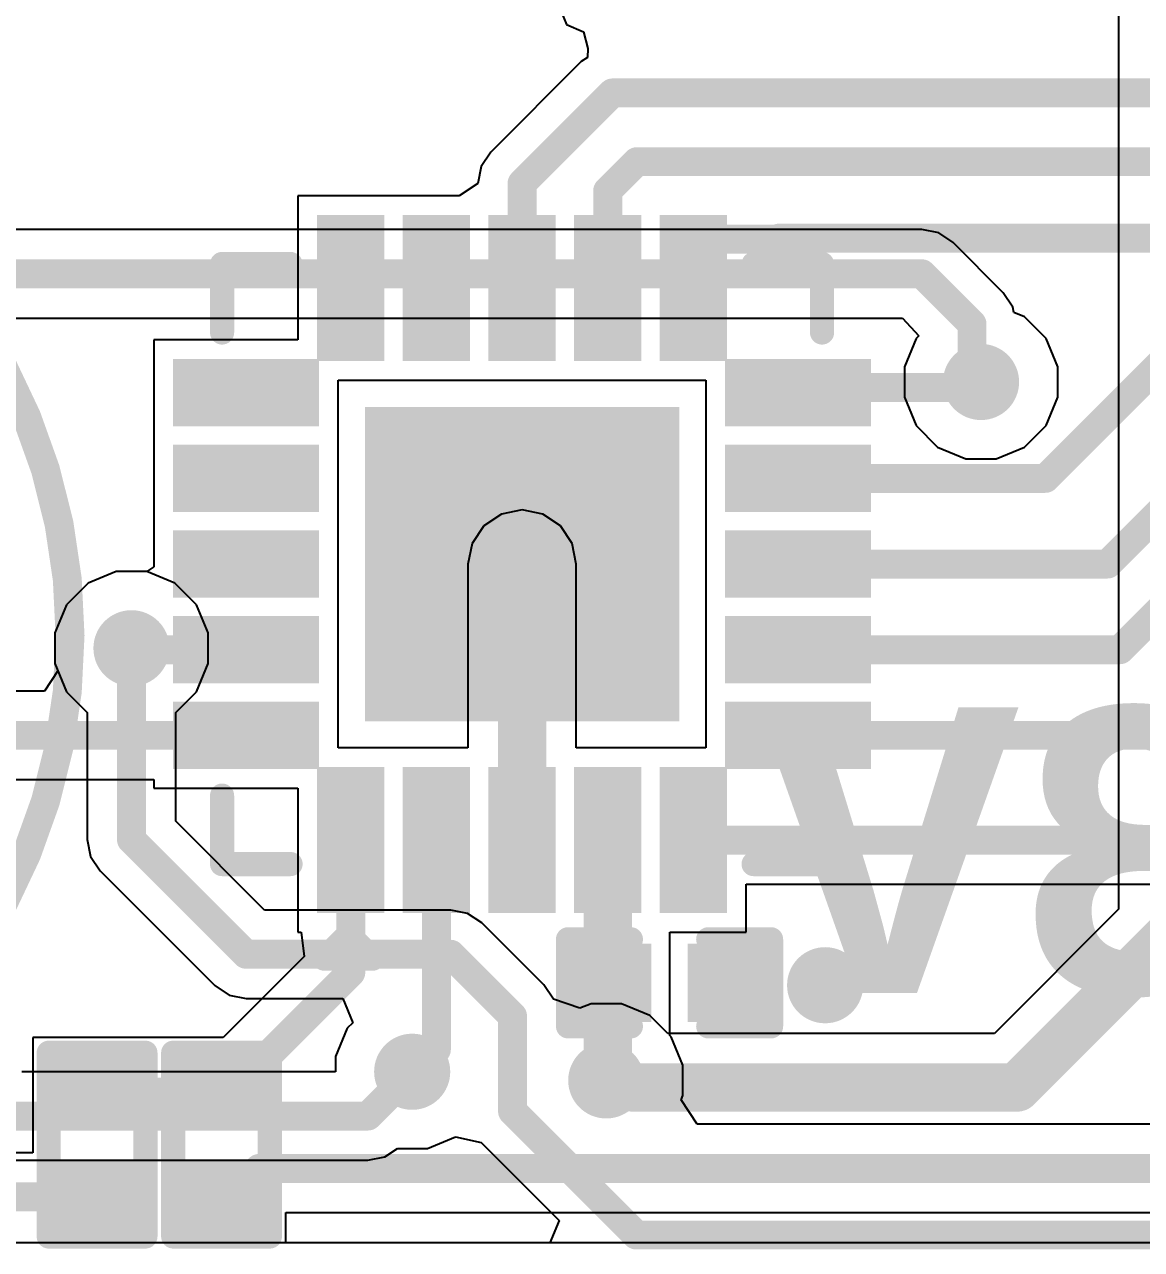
# Model space of a CAD drawing. Header units: inches. Extents: x -0.01 to 1.52, y -0.01 to 0.64.
# Drawn here: x 0.3941 to 0.6252, y 0.0088 to 0.2622 of the extents above; entities that cross this region are included whole.
import ezdxf

# ---------------------------------------------------------------- set-up
doc = ezdxf.new("R2010")
doc.units = ezdxf.units.IN
doc.header["$MEASUREMENT"] = 0
for name, color, linetype in [('Bottom Layer', 5, 'Continuous'), ('Bottom Overlay', 54, 'Continuous'), ('Top Layer', 1, 'Continuous'), ('Top Overlay', 2, 'Continuous'), ('Top Paste', 8, 'Continuous'), ('Top Solder', 216, 'Continuous'), ('Via Holes', 16, 'Continuous')]:
    doc.layers.add(name, color=color, linetype=linetype)
doc.styles.add('Arial_Bold', font='', dxfattribs={"height": 0.2})
doc.styles.get('Arial_Bold').set_extended_font_data('Arial', bold=True)

# ---------------------------------------------------------------- blocks, each defined once
blk = doc.blocks.new('C___0201_10')
at = {"layer": 'Top Layer'}
for points in [[(-0.0177165, 0.0059055), (-0.0059055, 0.0059055), (-0.0059055, -0.0059055), (-0.0177165, -0.0059055)], [(0.0059055, 0.0059055), (0.0177165, 0.0059055), (0.0177165, -0.0059055), (0.0059055, -0.0059055)]]:
    blk.add_hatch(color=1, dxfattribs=at).paths.add_polyline_path(points)
at = {"layer": 'Top Paste'}
for points in [[(-0.0177165, 0.0059055), (-0.0059055, 0.0059055), (-0.0059055, -0.0059055), (-0.0177165, -0.0059055)], [(0.0059055, 0.0059055), (0.0177165, 0.0059055), (0.0177165, -0.0059055), (0.0059055, -0.0059055)]]:
    blk.add_hatch(color=8, dxfattribs=at).paths.add_polyline_path(points)
at = {"layer": 'Top Solder'}
for points in [[(-0.0198819, 0.0080709), (-0.0037401, 0.0080709), (-0.0037401, -0.0080709), (-0.0198819, -0.0080709)], [(0.0037401, 0.0080709), (0.0198819, 0.0080709), (0.0198819, -0.0080709), (0.0037401, -0.0080709)]]:
    blk.add_hatch(color=216, dxfattribs=at).paths.add_polyline_path(points)
at = {"layer": 'Top Overlay'}
for points in [[(-0.021, -0.009, 0.005, 0.005, 0), (-0.021, 0.009, 0.005, 0.005, 0)], [(-0.021, 0.009, 0.005, 0.005, 0), (-0.008, 0.009, 0.005, 0.005, 0)], [(0.008, 0.009, 0.005, 0.005, 0), (0.021, 0.009, 0.005, 0.005, 0)], [(0.021, -0.009, 0.005, 0.005, 0), (0.021, 0.009, 0.005, 0.005, 0)], [(-0.021, -0.009, 0.005, 0.005, 0), (-0.008, -0.009, 0.005, 0.005, 0)], [(0.008, -0.009, 0.005, 0.005, 0), (0.021, -0.009, 0.005, 0.005, 0)]]:
    blk.add_lwpolyline(points, format="xyseb", dxfattribs=at)
for points in [[(-0.02225, 0.009, 0.0025, 0.0025, 1), (-0.01975, 0.009, 0.0025, 0.0025, 1)], [(-0.02225, 0.009, 0.0025, 0.0025, 1), (-0.01975, 0.009, 0.0025, 0.0025, 1)], [(-0.00925, 0.009, 0.0025, 0.0025, 1), (-0.00675, 0.009, 0.0025, 0.0025, 1)], [(0.00675, 0.009, 0.0025, 0.0025, 1), (0.00925, 0.009, 0.0025, 0.0025, 1)], [(0.01975, 0.009, 0.0025, 0.0025, 1), (0.02225, 0.009, 0.0025, 0.0025, 1)], [(0.01975, 0.009, 0.0025, 0.0025, 1), (0.02225, 0.009, 0.0025, 0.0025, 1)], [(-0.02225, -0.009, 0.0025, 0.0025, 1), (-0.01975, -0.009, 0.0025, 0.0025, 1)], [(-0.02225, -0.009, 0.0025, 0.0025, 1), (-0.01975, -0.009, 0.0025, 0.0025, 1)], [(-0.00925, -0.009, 0.0025, 0.0025, 1), (-0.00675, -0.009, 0.0025, 0.0025, 1)], [(0.00675, -0.009, 0.0025, 0.0025, 1), (0.00925, -0.009, 0.0025, 0.0025, 1)], [(0.01975, -0.009, 0.0025, 0.0025, 1), (0.02225, -0.009, 0.0025, 0.0025, 1)], [(0.01975, -0.009, 0.0025, 0.0025, 1), (0.02225, -0.009, 0.0025, 0.0025, 1)]]:
    blk.add_lwpolyline(points, format="xyseb", close=True, dxfattribs=at)
blk = doc.blocks.new('VQFN_20_EP_3_3__20')
at = {"layer": 'Top Layer'}
for points in [[(-0.040387, 0.070177), (-0.030466, 0.070177), (-0.030466, 0.043996), (-0.040387, 0.043996)], [(-0.022677, 0.070177), (-0.012756, 0.070177), (-0.012756, 0.043996), (-0.022677, 0.043996)], [(-0.004957, 0.070177), (0.004964, 0.070177), (0.004964, 0.043996), (-0.004957, 0.043996)], [(0.012763, 0.070177), (0.022684, 0.070177), (0.022684, 0.043996), (0.012763, 0.043996)], [(0.030473, 0.070177), (0.040394, 0.070177), (0.040394, 0.043996), (0.030473, 0.043996)], [(-0.070177, 0.040394), (-0.043996, 0.040394), (-0.043996, 0.030473), (-0.070177, 0.030473)], [(0.043996, 0.040394), (0.070177, 0.040394), (0.070177, 0.030473), (0.043996, 0.030473)], [(-0.0305115, 0.0305125), (0.0305125, 0.0305125), (0.0305125, -0.0305115), (-0.0305115, -0.0305115)], [(-0.070177, 0.022684), (-0.043996, 0.022684), (-0.043996, 0.012763), (-0.070177, 0.012763)], [(0.043996, 0.022684), (0.070177, 0.022684), (0.070177, 0.012763), (0.043996, 0.012763)], [(-0.070177, 0.004964), (-0.043996, 0.004964), (-0.043996, -0.004957), (-0.070177, -0.004957)], [(0.043996, 0.004964), (0.070177, 0.004964), (0.070177, -0.004957), (0.043996, -0.004957)], [(-0.070177, -0.012756), (-0.043996, -0.012756), (-0.043996, -0.022677), (-0.070177, -0.022677)], [(0.043996, -0.012756), (0.070177, -0.012756), (0.070177, -0.022677), (0.043996, -0.022677)], [(-0.070177, -0.030466), (-0.043996, -0.030466), (-0.043996, -0.040387), (-0.070177, -0.040387)], [(0.043996, -0.030466), (0.070177, -0.030466), (0.070177, -0.040387), (0.043996, -0.040387)], [(-0.040387, -0.043996), (-0.030466, -0.043996), (-0.030466, -0.070177), (-0.040387, -0.070177)], [(-0.022677, -0.043996), (-0.012756, -0.043996), (-0.012756, -0.070177), (-0.022677, -0.070177)], [(-0.004957, -0.043996), (0.004964, -0.043996), (0.004964, -0.070177), (-0.004957, -0.070177)], [(0.012763, -0.043996), (0.022684, -0.043996), (0.022684, -0.070177), (0.012763, -0.070177)], [(0.030473, -0.043996), (0.040394, -0.043996), (0.040394, -0.070177), (0.030473, -0.070177)]]:
    blk.add_hatch(color=1, dxfattribs=at).paths.add_polyline_path(points)
at = {"layer": 'Top Paste'}
for points in [[(-0.040387, 0.070177), (-0.030466, 0.070177), (-0.030466, 0.043996), (-0.040387, 0.043996)], [(-0.022677, 0.070177), (-0.012756, 0.070177), (-0.012756, 0.043996), (-0.022677, 0.043996)], [(-0.004957, 0.070177), (0.004964, 0.070177), (0.004964, 0.043996), (-0.004957, 0.043996)], [(0.012763, 0.070177), (0.022684, 0.070177), (0.022684, 0.043996), (0.012763, 0.043996)], [(0.030473, 0.070177), (0.040394, 0.070177), (0.040394, 0.043996), (0.030473, 0.043996)], [(-0.070177, 0.040394), (-0.043996, 0.040394), (-0.043996, 0.030473), (-0.070177, 0.030473)], [(0.043996, 0.040394), (0.070177, 0.040394), (0.070177, 0.030473), (0.043996, 0.030473)], [(-0.0305115, 0.0305125), (0.0305125, 0.0305125), (0.0305125, -0.0305115), (-0.0305115, -0.0305115)], [(-0.070177, 0.022684), (-0.043996, 0.022684), (-0.043996, 0.012763), (-0.070177, 0.012763)], [(0.043996, 0.022684), (0.070177, 0.022684), (0.070177, 0.012763), (0.043996, 0.012763)], [(-0.070177, 0.004964), (-0.043996, 0.004964), (-0.043996, -0.004957), (-0.070177, -0.004957)], [(0.043996, 0.004964), (0.070177, 0.004964), (0.070177, -0.004957), (0.043996, -0.004957)], [(-0.070177, -0.012756), (-0.043996, -0.012756), (-0.043996, -0.022677), (-0.070177, -0.022677)], [(0.043996, -0.012756), (0.070177, -0.012756), (0.070177, -0.022677), (0.043996, -0.022677)], [(-0.070177, -0.030466), (-0.043996, -0.030466), (-0.043996, -0.040387), (-0.070177, -0.040387)], [(0.043996, -0.030466), (0.070177, -0.030466), (0.070177, -0.040387), (0.043996, -0.040387)], [(-0.040387, -0.043996), (-0.030466, -0.043996), (-0.030466, -0.070177), (-0.040387, -0.070177)], [(-0.022677, -0.043996), (-0.012756, -0.043996), (-0.012756, -0.070177), (-0.022677, -0.070177)], [(-0.004957, -0.043996), (0.004964, -0.043996), (0.004964, -0.070177), (-0.004957, -0.070177)], [(0.012763, -0.043996), (0.022684, -0.043996), (0.022684, -0.070177), (0.012763, -0.070177)], [(0.030473, -0.043996), (0.040394, -0.043996), (0.040394, -0.070177), (0.030473, -0.070177)]]:
    blk.add_hatch(color=8, dxfattribs=at).paths.add_polyline_path(points)
at = {"layer": 'Top Solder'}
for points in [[(-0.042387, 0.072177), (-0.028466, 0.072177), (-0.028466, 0.041996), (-0.042387, 0.041996)], [(-0.024677, 0.072177), (-0.010756, 0.072177), (-0.010756, 0.041996), (-0.024677, 0.041996)], [(-0.006957, 0.072177), (0.006964, 0.072177), (0.006964, 0.041996), (-0.006957, 0.041996)], [(0.010763, 0.072177), (0.024684, 0.072177), (0.024684, 0.041996), (0.010763, 0.041996)], [(0.028473, 0.072177), (0.042394, 0.072177), (0.042394, 0.041996), (0.028473, 0.041996)], [(-0.072177, 0.042394), (-0.041996, 0.042394), (-0.041996, 0.028473), (-0.072177, 0.028473)], [(0.041996, 0.042394), (0.072177, 0.042394), (0.072177, 0.028473), (0.041996, 0.028473)], [(-0.0325115, 0.0325125), (0.0325125, 0.0325125), (0.0325125, -0.0325115), (-0.0325115, -0.0325115)], [(-0.072177, 0.024684), (-0.041996, 0.024684), (-0.041996, 0.010763), (-0.072177, 0.010763)], [(0.041996, 0.024684), (0.072177, 0.024684), (0.072177, 0.010763), (0.041996, 0.010763)], [(-0.072177, 0.006964), (-0.041996, 0.006964), (-0.041996, -0.006957), (-0.072177, -0.006957)], [(0.041996, 0.006964), (0.072177, 0.006964), (0.072177, -0.006957), (0.041996, -0.006957)], [(-0.072177, -0.010756), (-0.041996, -0.010756), (-0.041996, -0.024677), (-0.072177, -0.024677)], [(0.041996, -0.010756), (0.072177, -0.010756), (0.072177, -0.024677), (0.041996, -0.024677)], [(-0.072177, -0.028466), (-0.041996, -0.028466), (-0.041996, -0.042387), (-0.072177, -0.042387)], [(0.041996, -0.028466), (0.072177, -0.028466), (0.072177, -0.042387), (0.041996, -0.042387)], [(-0.042387, -0.041996), (-0.028466, -0.041996), (-0.028466, -0.072177), (-0.042387, -0.072177)], [(-0.024677, -0.041996), (-0.010756, -0.041996), (-0.010756, -0.072177), (-0.024677, -0.072177)], [(-0.006957, -0.041996), (0.006964, -0.041996), (0.006964, -0.072177), (-0.006957, -0.072177)], [(0.010763, -0.041996), (0.024684, -0.041996), (0.024684, -0.072177), (0.010763, -0.072177)], [(0.028473, -0.041996), (0.042394, -0.041996), (0.042394, -0.072177), (0.028473, -0.072177)]]:
    blk.add_hatch(color=216, dxfattribs=at).paths.add_polyline_path(points)
at = {"layer": 'Top Overlay'}
for points in [[(-0.0620545, 0.0620555, 0.005, 0.005, 0), (-0.0478935, 0.0620555, 0.005, 0.005, 0)], [(-0.0620545, 0.0620555, 0.005, 0.005, 0), (-0.0620545, 0.0478945, 0.005, 0.005, 0)], [(0.0478945, 0.0620555, 0.005, 0.005, 0), (0.0620555, 0.0620555, 0.005, 0.005, 0)], [(0.0620555, 0.0620555, 0.005, 0.005, 0), (0.0620555, 0.0478945, 0.005, 0.005, 0)], [(-0.0816097, 0.0409215, 0.005, 0.005, 0), (-0.0766097, 0.0359215, 0.005, 0.005, 0)], [(-0.0816097, 0.0409215, 0.005, 0.005, 0), (-0.0816097, 0.0309215, 0.005, 0.005, 0)], [(-0.0766097, 0.0359215, 0.005, 0.005, 0), (-0.0816097, 0.0309215, 0.005, 0.005, 0)], [(-0.0620545, -0.0478935, 0.005, 0.005, 0), (-0.0620545, -0.0620545, 0.005, 0.005, 0)], [(0.0620555, -0.0478935, 0.005, 0.005, 0), (0.0620555, -0.0620545, 0.005, 0.005, 0)], [(-0.0620545, -0.0620545, 0.005, 0.005, 0), (-0.0478935, -0.0620545, 0.005, 0.005, 0)], [(0.0478945, -0.0620545, 0.005, 0.005, 0), (0.0620555, -0.0620545, 0.005, 0.005, 0)]]:
    blk.add_lwpolyline(points, format="xyseb", dxfattribs=at)
for points in [[(-0.0633045, 0.0620555, 0.0025, 0.0025, 1), (-0.0608045, 0.0620555, 0.0025, 0.0025, 1)], [(-0.0633045, 0.0620555, 0.0025, 0.0025, 1), (-0.0608045, 0.0620555, 0.0025, 0.0025, 1)], [(-0.0491435, 0.0620555, 0.0025, 0.0025, 1), (-0.0466435, 0.0620555, 0.0025, 0.0025, 1)], [(0.0466445, 0.0620555, 0.0025, 0.0025, 1), (0.0491445, 0.0620555, 0.0025, 0.0025, 1)], [(0.0608055, 0.0620555, 0.0025, 0.0025, 1), (0.0633055, 0.0620555, 0.0025, 0.0025, 1)], [(0.0608055, 0.0620555, 0.0025, 0.0025, 1), (0.0633055, 0.0620555, 0.0025, 0.0025, 1)], [(-0.0633045, 0.0478945, 0.0025, 0.0025, 1), (-0.0608045, 0.0478945, 0.0025, 0.0025, 1)], [(0.0608055, 0.0478945, 0.0025, 0.0025, 1), (0.0633055, 0.0478945, 0.0025, 0.0025, 1)], [(-0.0828597, 0.0409215, 0.0025, 0.0025, 1), (-0.0803597, 0.0409215, 0.0025, 0.0025, 1)], [(-0.0828597, 0.0409215, 0.0025, 0.0025, 1), (-0.0803597, 0.0409215, 0.0025, 0.0025, 1)], [(-0.0778597, 0.0359215, 0.0025, 0.0025, 1), (-0.0753597, 0.0359215, 0.0025, 0.0025, 1)], [(-0.0778597, 0.0359215, 0.0025, 0.0025, 1), (-0.0753597, 0.0359215, 0.0025, 0.0025, 1)], [(-0.0828597, 0.0309215, 0.0025, 0.0025, 1), (-0.0803597, 0.0309215, 0.0025, 0.0025, 1)], [(-0.0828597, 0.0309215, 0.0025, 0.0025, 1), (-0.0803597, 0.0309215, 0.0025, 0.0025, 1)], [(-0.0633045, -0.0478935, 0.0025, 0.0025, 1), (-0.0608045, -0.0478935, 0.0025, 0.0025, 1)], [(0.0608055, -0.0478935, 0.0025, 0.0025, 1), (0.0633055, -0.0478935, 0.0025, 0.0025, 1)], [(-0.0633045, -0.0620545, 0.0025, 0.0025, 1), (-0.0608045, -0.0620545, 0.0025, 0.0025, 1)], [(-0.0633045, -0.0620545, 0.0025, 0.0025, 1), (-0.0608045, -0.0620545, 0.0025, 0.0025, 1)], [(-0.0491435, -0.0620545, 0.0025, 0.0025, 1), (-0.0466435, -0.0620545, 0.0025, 0.0025, 1)], [(0.0466445, -0.0620545, 0.0025, 0.0025, 1), (0.0491445, -0.0620545, 0.0025, 0.0025, 1)], [(0.0608055, -0.0620545, 0.0025, 0.0025, 1), (0.0633055, -0.0620545, 0.0025, 0.0025, 1)], [(0.0608055, -0.0620545, 0.0025, 0.0025, 1), (0.0633055, -0.0620545, 0.0025, 0.0025, 1)]]:
    blk.add_lwpolyline(points, format="xyseb", close=True, dxfattribs=at)
blk = doc.blocks.new('R___0201_33')
at = {"layer": 'Top Layer'}
for points in [[(-0.01614165, 0.00728345), (-0.00551175, 0.00728345), (-0.00551175, -0.00728345), (-0.01614165, -0.00728345)], [(0.00551185, 0.00728345), (0.01614175, 0.00728345), (0.01614175, -0.00728345), (0.00551185, -0.00728345)]]:
    blk.add_hatch(color=1, dxfattribs=at).paths.add_polyline_path(points)
at = {"layer": 'Top Paste'}
for points in [[(-0.01614165, 0.00728345), (-0.00551175, 0.00728345), (-0.00551175, -0.00728345), (-0.01614165, -0.00728345)], [(0.00551185, 0.00728345), (0.01614175, 0.00728345), (0.01614175, -0.00728345), (0.00551185, -0.00728345)]]:
    blk.add_hatch(color=8, dxfattribs=at).paths.add_polyline_path(points)
at = {"layer": 'Top Solder'}
for points in [[(-0.01830705, 0.00944885), (-0.00334635, 0.00944885), (-0.00334635, -0.00944885), (-0.01830705, -0.00944885)], [(0.00334645, 0.00944885), (0.01830715, 0.00944885), (0.01830715, -0.00944885), (0.00334645, -0.00944885)]]:
    blk.add_hatch(color=216, dxfattribs=at).paths.add_polyline_path(points)
at = {"layer": 'Top Overlay'}
for points in [[(-0.019, 0.01, 0.005, 0.005, 0), (-0.019, -0.01, 0.005, 0.005, 0)], [(-0.019, 0.01, 0.005, 0.005, 0), (0.019, 0.01, 0.005, 0.005, 0)], [(0.019, 0.01, 0.005, 0.005, 0), (0.019, -0.01, 0.005, 0.005, 0)], [(-0.019, -0.01, 0.005, 0.005, 0), (0.019, -0.01, 0.005, 0.005, 0)]]:
    blk.add_lwpolyline(points, format="xyseb", dxfattribs=at)
for points in [[(-0.02025, 0.01, 0.0025, 0.0025, 1), (-0.01775, 0.01, 0.0025, 0.0025, 1)], [(-0.02025, 0.01, 0.0025, 0.0025, 1), (-0.01775, 0.01, 0.0025, 0.0025, 1)], [(0.01775, 0.01, 0.0025, 0.0025, 1), (0.02025, 0.01, 0.0025, 0.0025, 1)], [(0.01775, 0.01, 0.0025, 0.0025, 1), (0.02025, 0.01, 0.0025, 0.0025, 1)], [(-0.02025, -0.01, 0.0025, 0.0025, 1), (-0.01775, -0.01, 0.0025, 0.0025, 1)], [(-0.02025, -0.01, 0.0025, 0.0025, 1), (-0.01775, -0.01, 0.0025, 0.0025, 1)], [(0.01775, -0.01, 0.0025, 0.0025, 1), (0.02025, -0.01, 0.0025, 0.0025, 1)], [(0.01775, -0.01, 0.0025, 0.0025, 1), (0.02025, -0.01, 0.0025, 0.0025, 1)]]:
    blk.add_lwpolyline(points, format="xyseb", close=True, dxfattribs=at)
blk = doc.blocks.new('R___0201_34')
at = {"layer": 'Top Layer'}
for points in [[(-0.01614165, 0.00728345), (-0.00551175, 0.00728345), (-0.00551175, -0.00728345), (-0.01614165, -0.00728345)], [(0.00551185, 0.00728345), (0.01614175, 0.00728345), (0.01614175, -0.00728345), (0.00551185, -0.00728345)]]:
    blk.add_hatch(color=1, dxfattribs=at).paths.add_polyline_path(points)
at = {"layer": 'Top Paste'}
for points in [[(-0.01614165, 0.00728345), (-0.00551175, 0.00728345), (-0.00551175, -0.00728345), (-0.01614165, -0.00728345)], [(0.00551185, 0.00728345), (0.01614175, 0.00728345), (0.01614175, -0.00728345), (0.00551185, -0.00728345)]]:
    blk.add_hatch(color=8, dxfattribs=at).paths.add_polyline_path(points)
at = {"layer": 'Top Solder'}
for points in [[(-0.01830705, 0.00944885), (-0.00334635, 0.00944885), (-0.00334635, -0.00944885), (-0.01830705, -0.00944885)], [(0.00334645, 0.00944885), (0.01830715, 0.00944885), (0.01830715, -0.00944885), (0.00334645, -0.00944885)]]:
    blk.add_hatch(color=216, dxfattribs=at).paths.add_polyline_path(points)
at = {"layer": 'Top Overlay'}
for points in [[(-0.019, -0.01, 0.005, 0.005, 0), (-0.019, 0.01, 0.005, 0.005, 0)], [(0.019, 0.01, 0.005, 0.005, 0), (-0.019, 0.01, 0.005, 0.005, 0)], [(0.019, -0.01, 0.005, 0.005, 0), (0.019, 0.01, 0.005, 0.005, 0)], [(0.019, -0.01, 0.005, 0.005, 0), (-0.019, -0.01, 0.005, 0.005, 0)]]:
    blk.add_lwpolyline(points, format="xyseb", dxfattribs=at)
for points in [[(-0.02025, 0.01, 0.0025, 0.0025, 1), (-0.01775, 0.01, 0.0025, 0.0025, 1)], [(-0.02025, 0.01, 0.0025, 0.0025, 1), (-0.01775, 0.01, 0.0025, 0.0025, 1)], [(0.01775, 0.01, 0.0025, 0.0025, 1), (0.02025, 0.01, 0.0025, 0.0025, 1)], [(0.01775, 0.01, 0.0025, 0.0025, 1), (0.02025, 0.01, 0.0025, 0.0025, 1)], [(-0.02025, -0.01, 0.0025, 0.0025, 1), (-0.01775, -0.01, 0.0025, 0.0025, 1)], [(-0.02025, -0.01, 0.0025, 0.0025, 1), (-0.01775, -0.01, 0.0025, 0.0025, 1)], [(0.01775, -0.01, 0.0025, 0.0025, 1), (0.02025, -0.01, 0.0025, 0.0025, 1)], [(0.01775, -0.01, 0.0025, 0.0025, 1), (0.02025, -0.01, 0.0025, 0.0025, 1)]]:
    blk.add_lwpolyline(points, format="xyseb", close=True, dxfattribs=at)

msp = doc.modelspace()

# ---------------------------------------------------------------- hatches: boundary and pattern name
at = {"layer": 'Bottom Layer'}
h = msp.add_hatch(color=5, dxfattribs=at)
edge = h.paths.add_edge_path()
edge.add_arc((0.5919895, 0.1882432), 0.007874, 0, 360)
h = msp.add_hatch(color=5, dxfattribs=at)
edge = h.paths.add_edge_path()
edge.add_arc((0.4788084, 0.167472), 0.007874, 0, 360)
h = msp.add_hatch(color=5, dxfattribs=at)
edge = h.paths.add_edge_path()
edge.add_arc((0.51621, 0.167472), 0.007874, 0, 360)
h = msp.add_hatch(color=5, dxfattribs=at)
edge = h.paths.add_edge_path()
edge.add_arc((0.416248, 0.1331762), 0.007874, 0, 360)
h = msp.add_hatch(color=5, dxfattribs=at)
edge = h.paths.add_edge_path()
edge.add_arc((0.4788084, 0.1320389), 0.007874, 0, 360)
h = msp.add_hatch(color=5, dxfattribs=at)
edge = h.paths.add_edge_path()
edge.add_arc((0.51621, 0.1310547), 0.007874, 0, 360)
h = msp.add_hatch(color=5, dxfattribs=at)
edge = h.paths.add_edge_path()
edge.add_arc((0.5597391, 0.0634777), 0.007874, 0, 360)
h = msp.add_hatch(color=5, dxfattribs=at)
edge = h.paths.add_edge_path()
edge.add_arc((0.4743154, 0.0455812), 0.007874, 0, 360)
h = msp.add_hatch(color=5, dxfattribs=at)
edge = h.paths.add_edge_path()
edge.add_arc((0.5144635, 0.0437926), 0.007874, 0, 360)
at = {"layer": 'Top Layer'}
h = msp.add_hatch(color=1, dxfattribs=at)
edge = h.paths.add_edge_path()
edge.add_arc((0.5919895, 0.1882432), 0.007874, 0, 360)
h = msp.add_hatch(color=1, dxfattribs=at)
edge = h.paths.add_edge_path()
edge.add_arc((0.4788084, 0.167472), 0.007874, 0, 360)
h = msp.add_hatch(color=1, dxfattribs=at)
edge = h.paths.add_edge_path()
edge.add_arc((0.51621, 0.167472), 0.007874, 0, 360)
h = msp.add_hatch(color=1, dxfattribs=at)
edge = h.paths.add_edge_path()
edge.add_arc((0.416248, 0.1331762), 0.007874, 0, 360)
h = msp.add_hatch(color=1, dxfattribs=at)
edge = h.paths.add_edge_path()
edge.add_arc((0.4788084, 0.1320389), 0.007874, 0, 360)
h = msp.add_hatch(color=1, dxfattribs=at)
edge = h.paths.add_edge_path()
edge.add_arc((0.51621, 0.1310547), 0.007874, 0, 360)
h = msp.add_hatch(color=1, dxfattribs=at)
edge = h.paths.add_edge_path()
edge.add_arc((0.5597391, 0.0634777), 0.007874, 0, 360)
h = msp.add_hatch(color=1, dxfattribs=at)
edge = h.paths.add_edge_path()
edge.add_arc((0.4743154, 0.0455812), 0.007874, 0, 360)
h = msp.add_hatch(color=1, dxfattribs=at)
edge = h.paths.add_edge_path()
edge.add_arc((0.5144635, 0.0437926), 0.007874, 0, 360)
at = {"layer": 'Via Holes'}
h = msp.add_hatch(color=7, dxfattribs=at)
edge = h.paths.add_edge_path()
edge.add_arc((0.5919895, 0.1882432), 0.003937, 0, 360)
h = msp.add_hatch(color=7, dxfattribs=at)
edge = h.paths.add_edge_path()
edge.add_arc((0.4788084, 0.167472), 0.003937, 0, 360)
h = msp.add_hatch(color=7, dxfattribs=at)
edge = h.paths.add_edge_path()
edge.add_arc((0.51621, 0.167472), 0.003937, 0, 360)
h = msp.add_hatch(color=7, dxfattribs=at)
edge = h.paths.add_edge_path()
edge.add_arc((0.416248, 0.1331762), 0.003937, 0, 360)
h = msp.add_hatch(color=7, dxfattribs=at)
edge = h.paths.add_edge_path()
edge.add_arc((0.4788084, 0.1320389), 0.003937, 0, 360)
h = msp.add_hatch(color=7, dxfattribs=at)
edge = h.paths.add_edge_path()
edge.add_arc((0.51621, 0.1310547), 0.003937, 0, 360)
h = msp.add_hatch(color=7, dxfattribs=at)
edge = h.paths.add_edge_path()
edge.add_arc((0.5597391, 0.0634777), 0.003937, 0, 360)
h = msp.add_hatch(color=7, dxfattribs=at)
edge = h.paths.add_edge_path()
edge.add_arc((0.4743154, 0.0455812), 0.003937, 0, 360)
h = msp.add_hatch(color=7, dxfattribs=at)
edge = h.paths.add_edge_path()
edge.add_arc((0.5144635, 0.0437926), 0.003937, 0, 360)

# ---------------------------------------------------------------- linework, layer by layer
at = {"layer": 'Bottom Layer'}
for p, q in [((0.6204428, 0.2665193), (0.6204428, 0.0791946)), ((0.579724, 0.2197822), (0.3886336, 0.2197822)), ((0.5797245, 0.2197823), (0.579724, 0.2197822)), ((0.5832269, 0.2190855), (0.5797245, 0.2197823)), ((0.5861962, 0.2171016), (0.5832269, 0.2190855)), ((0.5965928, 0.2067049), (0.5861962, 0.2171016)), ((0.5965931, 0.2067047), (0.5965928, 0.2067049)), ((0.598577, 0.2037355), (0.5965931, 0.2067047)), ((0.5988041, 0.2025938), (0.598577, 0.2037355)), ((0.3848426, 0.2014776), (0.5757148, 0.2014776)), ((0.5757148, 0.2014776), (0.5790957, 0.1977874)), ((0.6009769, 0.2016938), (0.5988041, 0.2025938)), ((0.6054401, 0.1972306), (0.6009769, 0.2016938)), ((0.5790957, 0.1977874), (0.5785389, 0.1972306)), ((0.5785389, 0.1972306), (0.5761234, 0.1913992)), ((0.6078556, 0.1913992), (0.6054401, 0.1972306)), ((0.5761234, 0.1913992), (0.5761234, 0.1850872)), ((0.6078556, 0.1850872), (0.6078556, 0.1913992)), ((0.5761234, 0.1850872), (0.5785389, 0.1792558)), ((0.6054401, 0.1792558), (0.6078556, 0.1850872)), ((0.5785389, 0.1792558), (0.5830021, 0.1747926)), ((0.6009769, 0.1747926), (0.6054401, 0.1792558)), ((0.5830021, 0.1747926), (0.5888335, 0.1723771)), ((0.5888335, 0.1723771), (0.5951455, 0.1723771)), ((0.5951455, 0.1723771), (0.6009769, 0.1747926)), ((0.413092, 0.1490423), (0.4072606, 0.1466268)), ((0.419404, 0.1490423), (0.413092, 0.1490423)), ((0.4252354, 0.1466268), (0.419404, 0.1490423)), ((0.4072606, 0.1466268), (0.4027974, 0.1421636)), ((0.4296986, 0.1421636), (0.4252354, 0.1466268)), ((0.4027974, 0.1421636), (0.4003819, 0.1363322)), ((0.4321141, 0.1363322), (0.4296986, 0.1421636)), ((0.4003819, 0.1363322), (0.4003819, 0.1300202)), ((0.4321141, 0.1300202), (0.4321141, 0.1363322)), ((0.4003819, 0.1300202), (0.4027974, 0.1241888)), ((0.4296986, 0.1241888), (0.4321141, 0.1300202)), ((0.4027974, 0.1241888), (0.4070957, 0.1198905)), ((0.4254003, 0.1198905), (0.4296986, 0.1241888)), ((0.4070957, 0.1198905), (0.4070957, 0.093595)), ((0.4254003, 0.0973856), (0.4254003, 0.1198905)), ((0.4437516, 0.0790342), (0.4254003, 0.0973856)), ((0.4070957, 0.093595), (0.4070956, 0.0935945)), ((0.4070956, 0.0935945), (0.4077924, 0.0900921)), ((0.4077924, 0.0900921), (0.4097763, 0.0871228)), ((0.4097763, 0.0871228), (0.4334887, 0.0634105)), ((0.4822829, 0.0790342), (0.4437516, 0.0790342)), ((0.4822834, 0.0790343), (0.4822829, 0.0790342)), ((0.4857858, 0.0783375), (0.4822834, 0.0790343)), ((0.6204428, 0.0791946), (0.5947705, 0.0535223)), ((0.4887551, 0.0763536), (0.4857858, 0.0783375)), ((0.5015501, 0.0635585), (0.4887551, 0.0763536)), ((0.4334887, 0.0634105), (0.4334889, 0.0634102)), ((0.4334889, 0.0634102), (0.4364582, 0.0614263)), ((0.5015504, 0.0635583), (0.5015501, 0.0635585)), ((0.5035343, 0.0605891), (0.5015504, 0.0635583)), ((0.4364582, 0.0614263), (0.4399606, 0.0607295)), ((0.4399606, 0.0607295), (0.4399611, 0.0607296)), ((0.4399611, 0.0607296), (0.4599547, 0.0607296)), ((0.4599547, 0.0607296), (0.4620258, 0.0557296)), ((0.509007, 0.0587058), (0.5035343, 0.0605891)), ((0.5113075, 0.0596587), (0.509007, 0.0587058)), ((0.5176195, 0.0596587), (0.5113075, 0.0596587)), ((0.5234509, 0.0572432), (0.5176195, 0.0596587)), ((0.5271718, 0.0535223), (0.5234509, 0.0572432)), ((0.4608648, 0.0545686), (0.4584493, 0.0487372)), ((0.4620258, 0.0557296), (0.4608648, 0.0545686)), ((0.5947705, 0.0535223), (0.5271718, 0.0535223)), ((0.4584493, 0.0487372), (0.4584493, 0.0455696)), ((0.4584493, 0.0455696), (0.3935548, 0.0455696)), ((0.4774714, 0.0297151), (0.4833027, 0.0321306)), ((0.4833027, 0.0321306), (0.488607, 0.0309299)), ((0.488607, 0.0309299), (0.5047222, 0.0148147)), ((0.4651515, 0.0272649), (0.4686539, 0.0279617)), ((0.4686539, 0.0279617), (0.4712782, 0.0297151)), ((0.4712782, 0.0297151), (0.4774714, 0.0297151)), ((0.3897643, 0.027265), (0.465151, 0.027265)), ((0.465151, 0.027265), (0.4651515, 0.0272649)), ((0.5047222, 0.0148147), (0.5028088, 0.0101953)), ((0.5028088, 0.0101953), (0.1181102, 0.0101953))]:
    msp.add_line(p, q, dxfattribs=at)
for points in [[(0.3848426, 0.2106299, 0.0059843, 0.0059843, 0), (0.5797245, 0.2106299, 0.0059843, 0.0059843, 0)], [(0.5797245, 0.2106299, 0.0059843, 0.0059843, 0), (0.5901214, 0.200233, 0.0059843, 0.0059843, 0)], [(0.5901214, 0.1901113, 0.0059843, 0.0059843, 0), (0.5901214, 0.200233, 0.0059843, 0.0059843, 0)], [(0.5901214, 0.1901113, 0.0059843, 0.0059843, 0), (0.5919895, 0.1882432, 0.0059843, 0.0059843, 0)], [(0.416248, 0.0935945, 0.0059843, 0.0059843, 0), (0.416248, 0.1331762, 0.0059843, 0.0059843, 0)], [(0.416248, 0.0935945, 0.0059843, 0.0059843, 0), (0.4399606, 0.0698819, 0.0059843, 0.0059843, 0)], [(0.5994094, 0.0423228, 0.01, 0.01, 0), (0.6316423, 0.0745557, 0.01, 0.01, 0)], [(0.4399606, 0.0698819, 0.0059843, 0.0059843, 0), (0.4822834, 0.0698819, 0.0059843, 0.0059843, 0)], [(0.4822834, 0.0698819, 0.0059843, 0.0059843, 0), (0.4950787, 0.0570866, 0.0059843, 0.0059843, 0)], [(0.4950787, 0.0374016, 0.0059843, 0.0059843, 0), (0.4950787, 0.0570866, 0.0059843, 0.0059843, 0)], [(0.4651515, 0.0364173, 0.0059843, 0.0059843, 0), (0.4743154, 0.0455812, 0.0059843, 0.0059843, 0)], [(0.5151338, 0.0426928, 0.01, 0.01, 0), (0.5196277, 0.0426928, 0.01, 0.01, 0)], [(0.5196277, 0.0426928, 0.01, 0.01, 0), (0.5199977, 0.0423228, 0.01, 0.01, 0)], [(0.5199977, 0.0423228, 0.01, 0.01, 0), (0.5994094, 0.0423228, 0.01, 0.01, 0)], [(0.3897638, 0.0364173, 0.0059843, 0.0059843, 0), (0.4651515, 0.0364173, 0.0059843, 0.0059843, 0)], [(0.4950787, 0.0374016, 0.0059843, 0.0059843, 0), (0.5206693, 0.011811, 0.0059843, 0.0059843, 0)], [(0.5206693, 0.011811, 0.0059843, 0.0059843, 0), (0.7367139, 0.011811, 0.0059843, 0.0059843, 0)]]:
    msp.add_lwpolyline(points, format="xyseb", dxfattribs=at)
for points in [[(0.5782284, 0.2106299, 0.0029921, 0.0029921, 1), (0.5812206, 0.2106299, 0.0029921, 0.0029921, 1)], [(0.5782284, 0.2106299, 0.0029921, 0.0029921, 1), (0.5812206, 0.2106299, 0.0029921, 0.0029921, 1)], [(0.5886253, 0.200233, 0.0029921, 0.0029921, 1), (0.5916175, 0.200233, 0.0029921, 0.0029921, 1)], [(0.5886253, 0.200233, 0.0029921, 0.0029921, 1), (0.5916175, 0.200233, 0.0029921, 0.0029921, 1)], [(0.5886253, 0.1901113, 0.0029921, 0.0029921, 1), (0.5916175, 0.1901113, 0.0029921, 0.0029921, 1)], [(0.5886253, 0.1901113, 0.0029921, 0.0029921, 1), (0.5916175, 0.1901113, 0.0029921, 0.0029921, 1)], [(0.5904934, 0.1882432, 0.0029921, 0.0029921, 1), (0.5934856, 0.1882432, 0.0029921, 0.0029921, 1)], [(0.4147519, 0.1331762, 0.0029921, 0.0029921, 1), (0.4177441, 0.1331762, 0.0029921, 0.0029921, 1)], [(0.4147519, 0.0935945, 0.0029921, 0.0029921, 1), (0.4177441, 0.0935945, 0.0029921, 0.0029921, 1)], [(0.4147519, 0.0935945, 0.0029921, 0.0029921, 1), (0.4177441, 0.0935945, 0.0029921, 0.0029921, 1)], [(0.4384645, 0.0698819, 0.0029921, 0.0029921, 1), (0.4414567, 0.0698819, 0.0029921, 0.0029921, 1)], [(0.4384645, 0.0698819, 0.0029921, 0.0029921, 1), (0.4414567, 0.0698819, 0.0029921, 0.0029921, 1)], [(0.4807873, 0.0698819, 0.0029921, 0.0029921, 1), (0.4837795, 0.0698819, 0.0029921, 0.0029921, 1)], [(0.4807873, 0.0698819, 0.0029921, 0.0029921, 1), (0.4837795, 0.0698819, 0.0029921, 0.0029921, 1)], [(0.4935826, 0.0570866, 0.0029921, 0.0029921, 1), (0.4965748, 0.0570866, 0.0029921, 0.0029921, 1)], [(0.4935826, 0.0570866, 0.0029921, 0.0029921, 1), (0.4965748, 0.0570866, 0.0029921, 0.0029921, 1)], [(0.4728193, 0.0455812, 0.0029921, 0.0029921, 1), (0.4758115, 0.0455812, 0.0029921, 0.0029921, 1)], [(0.5126338, 0.0426928, 0.005, 0.005, 1), (0.5176338, 0.0426928, 0.005, 0.005, 1)], [(0.5171277, 0.0426928, 0.005, 0.005, 1), (0.5221277, 0.0426928, 0.005, 0.005, 1)], [(0.5171277, 0.0426928, 0.005, 0.005, 1), (0.5221277, 0.0426928, 0.005, 0.005, 1)], [(0.5174977, 0.0423228, 0.005, 0.005, 1), (0.5224977, 0.0423228, 0.005, 0.005, 1)], [(0.5174977, 0.0423228, 0.005, 0.005, 1), (0.5224977, 0.0423228, 0.005, 0.005, 1)], [(0.5969094, 0.0423228, 0.005, 0.005, 1), (0.6019094, 0.0423228, 0.005, 0.005, 1)], [(0.5969094, 0.0423228, 0.005, 0.005, 1), (0.6019094, 0.0423228, 0.005, 0.005, 1)], [(0.4636554, 0.0364173, 0.0029921, 0.0029921, 1), (0.4666476, 0.0364173, 0.0029921, 0.0029921, 1)], [(0.4636554, 0.0364173, 0.0029921, 0.0029921, 1), (0.4666476, 0.0364173, 0.0029921, 0.0029921, 1)], [(0.4935826, 0.0374016, 0.0029921, 0.0029921, 1), (0.4965748, 0.0374016, 0.0029921, 0.0029921, 1)], [(0.4935826, 0.0374016, 0.0029921, 0.0029921, 1), (0.4965748, 0.0374016, 0.0029921, 0.0029921, 1)], [(0.5191732, 0.011811, 0.0029921, 0.0029921, 1), (0.5221654, 0.011811, 0.0029921, 0.0029921, 1)], [(0.5191732, 0.011811, 0.0029921, 0.0029921, 1), (0.5221654, 0.011811, 0.0029921, 0.0029921, 1)]]:
    msp.add_lwpolyline(points, format="xyseb", close=True, dxfattribs=at)
at = {"layer": 'Top Layer'}
for p, q in [((0.5043494, 0.2667323), (0.5062466, 0.2621521)), ((0.5062466, 0.2621521), (0.5097505, 0.2607007)), ((0.5097505, 0.2607007), (0.5106628, 0.2572015)), ((0.5106628, 0.2572015), (0.5105642, 0.2553636)), ((0.5092762, 0.2545029), (0.4905722, 0.235799)), ((0.5092764, 0.2545032), (0.5092762, 0.2545029)), ((0.5105642, 0.2553636), (0.5092764, 0.2545032)), ((0.4905722, 0.235799), (0.4885883, 0.2328297)), ((0.4885883, 0.2328297), (0.4878915, 0.2293274)), ((0.4878915, 0.2293274), (0.4840587, 0.2267484)), ((0.4840587, 0.2267484), (0.4506691, 0.2267484)), ((0.4506691, 0.2267484), (0.4506691, 0.1969654)), ((0.4506691, 0.1969654), (0.4208861, 0.1969654)), ((0.4208861, 0.1969654), (0.4208861, 0.1500327)), ((0.4590357, 0.1750758), (0.4590357, 0.1885988)), ((0.4590357, 0.1885988), (0.5350591, 0.1885988)), ((0.5350591, 0.1885988), (0.5350591, 0.1750758)), ((0.4590357, 0.1573658), (0.4590357, 0.1750758)), ((0.5350591, 0.1750758), (0.5350591, 0.1573658)), ((0.492761, 0.1609346), (0.4891276, 0.1585068)), ((0.4970469, 0.161787), (0.492761, 0.1609346)), ((0.5013327, 0.1609346), (0.4970469, 0.161787)), ((0.5049661, 0.1585068), (0.5013327, 0.1609346)), ((0.4590357, 0.1396458), (0.4590357, 0.1573658)), ((0.4891247, 0.1585038), (0.4866969, 0.1548705)), ((0.4891276, 0.1585068), (0.4891247, 0.1585038)), ((0.5073939, 0.1548734), (0.5049661, 0.1585068)), ((0.5350591, 0.1573658), (0.5350591, 0.1396458)), ((0.4866969, 0.1548705), (0.4858444, 0.1505846)), ((0.5082463, 0.1505876), (0.5073939, 0.1548734)), ((0.4208861, 0.1500327), (0.4194039, 0.1490423)), ((0.4858444, 0.1505846), (0.4858444, 0.1125754)), ((0.5082434, 0.150573), (0.5082463, 0.1505876)), ((0.5082434, 0.1125754), (0.5082434, 0.150573)), ((0.413092, 0.1490423), (0.4072606, 0.1466268)), ((0.4194039, 0.1490423), (0.413092, 0.1490423)), ((0.4072606, 0.1466268), (0.4027974, 0.1421636)), ((0.4027974, 0.1421636), (0.4003819, 0.1363322)), ((0.4590357, 0.1219258), (0.4590357, 0.1396458)), ((0.5350591, 0.1396458), (0.5350591, 0.1219258)), ((0.4003819, 0.1363322), (0.4003819, 0.1300202)), ((0.4003819, 0.1300202), (0.4010239, 0.1284703)), ((0.4010239, 0.1284703), (0.398246, 0.1243129)), ((0.398246, 0.1243129), (0.370914, 0.1243129)), ((0.4590357, 0.1125754), (0.4590357, 0.1219258)), ((0.5350591, 0.1219258), (0.5350591, 0.1125754)), ((0.4858444, 0.1125754), (0.4590357, 0.1125754)), ((0.5350591, 0.1125754), (0.5082434, 0.1125754)), ((0.3671234, 0.1060083), (0.4208861, 0.1060083)), ((0.4208861, 0.1060083), (0.4208861, 0.1042158)), ((0.4208861, 0.1042158), (0.4506691, 0.1042158)), ((0.4506691, 0.1042158), (0.4506691, 0.0744258)), ((0.5434187, 0.0744258), (0.5434187, 0.0843483)), ((0.5434187, 0.0843483), (0.7038894, 0.0843483)), ((0.4506691, 0.0744258), (0.4513336, 0.0744258)), ((0.4513336, 0.0744258), (0.4519943, 0.0694258)), ((0.5276379, 0.0530562), (0.5276379, 0.0744258)), ((0.5276379, 0.0744258), (0.5434187, 0.0744258)), ((0.4519943, 0.0694258), (0.4352062, 0.0526377)), ((0.4224015, 0.0526378), (0.3958661, 0.0526378)), ((0.3958661, 0.0526378), (0.3958661, 0.0288374)), ((0.4224015, 0.0526377), (0.4224015, 0.0526378)), ((0.4352062, 0.0526377), (0.4224015, 0.0526377)), ((0.5279141, 0.05278), (0.5276379, 0.0530562)), ((0.5303296, 0.0469486), (0.5279141, 0.05278)), ((0.5303296, 0.0406366), (0.5303296, 0.0469486)), ((0.5299594, 0.039743), (0.5303296, 0.0406366)), ((0.5333003, 0.0347429), (0.5299594, 0.039743)), ((0.6711418, 0.0347429), (0.5333003, 0.0347429)), ((0.3958661, 0.0288374), (0.1297752, 0.0288374)), ((0.4481496, 0.0101953), (0.4481496, 0.0164383)), ((0.4481496, 0.0164383), (0.6781492, 0.0164383)), ((1.1422232, 0.0101953), (0.4481496, 0.0101953))]:
    msp.add_line(p, q, dxfattribs=at)
for points in [[(0.4970439, 0.2293273, 0.0059843, 0.0059843, 0), (0.5157481, 0.2480315, 0.0059843, 0.0059843, 0)], [(0.5157481, 0.2480315, 0.0059843, 0.0059843, 0), (0.6420949, 0.2480315, 0.0059843, 0.0059843, 0)], [(0.5147639, 0.2277935, 0.0059843, 0.0059843, 0), (0.5207778, 0.2338074, 0.0059843, 0.0059843, 0)], [(0.5207778, 0.2338074, 0.0059843, 0.0059843, 0), (0.6491618, 0.2338074, 0.0059843, 0.0059843, 0)], [(0.4970439, 0.2076736, 0.0059843, 0.0059843, 0), (0.4970439, 0.2293273, 0.0059843, 0.0059843, 0)], [(0.5147639, 0.2076736, 0.0059843, 0.0059843, 0), (0.5147639, 0.2277935, 0.0059843, 0.0059843, 0)], [(0.5324739, 0.2158036, 0.0059843, 0.0059843, 0), (0.5344422, 0.2177719, 0.0059843, 0.0059843, 0)], [(0.5344422, 0.2177719, 0.0059843, 0.0059843, 0), (0.5499845, 0.2177719, 0.0059843, 0.0059843, 0)], [(0.5499845, 0.2177719, 0.0059843, 0.0059843, 0), (0.5502088, 0.2179962, 0.0059843, 0.0059843, 0)], [(0.5502088, 0.2179962, 0.0059843, 0.0059843, 0), (0.6502767, 0.2179962, 0.0059843, 0.0059843, 0)], [(0.5324739, 0.2076736, 0.0059843, 0.0059843, 0), (0.5324739, 0.2158036, 0.0059843, 0.0059843, 0)], [(0.6053185, 0.1683106, 0.0059843, 0.0059843, 0), (0.6352619, 0.198254, 0.0059843, 0.0059843, 0)], [(0.5541339, 0.1860206, 0.0059843, 0.0059843, 0), (0.5552452, 0.1871319, 0.0059843, 0.0059843, 0)], [(0.5552452, 0.1871319, 0.0059843, 0.0059843, 0), (0.5908782, 0.1871319, 0.0059843, 0.0059843, 0)], [(0.5908782, 0.1871319, 0.0059843, 0.0059843, 0), (0.5919895, 0.1882432, 0.0059843, 0.0059843, 0)], [(0.6181775, 0.1505906, 0.0059843, 0.0059843, 0), (0.6498349, 0.182248, 0.0059843, 0.0059843, 0)], [(0.5541339, 0.1683106, 0.0059843, 0.0059843, 0), (0.6053185, 0.1683106, 0.0059843, 0.0059843, 0)], [(0.620735, 0.1328706, 0.0059843, 0.0059843, 0), (0.6513965, 0.1635321, 0.0059843, 0.0059843, 0)], [(0.4970439, 0.1505846, 0.01, 0.01, 0), (0.4970469, 0.1505876, 0.01, 0.01, 0)], [(0.4970439, 0.0935006, 0.01, 0.01, 0), (0.4970439, 0.1505846, 0.01, 0.01, 0)], [(0.5541339, 0.1505906, 0.0059843, 0.0059843, 0), (0.6181775, 0.1505906, 0.0059843, 0.0059843, 0)], [(0.4163386, 0.132874, 0.0059843, 0.0059843, 0), (0.416342, 0.1328706, 0.0059843, 0.0059843, 0)], [(0.416342, 0.1328706, 0.0059843, 0.0059843, 0), (0.4399609, 0.1328706, 0.0059843, 0.0059843, 0)], [(0.5541339, 0.1328706, 0.0059843, 0.0059843, 0), (0.620735, 0.1328706, 0.0059843, 0.0059843, 0)], [(0.3671229, 0.1151606, 0.0059843, 0.0059843, 0), (0.4399609, 0.1151606, 0.0059843, 0.0059843, 0)], [(0.5541339, 0.1151606, 0.0059843, 0.0059843, 0), (0.6363233, 0.1151606, 0.0059843, 0.0059843, 0)], [(0.4616139, 0.066102, 0.0059843, 0.0059843, 0), (0.4616139, 0.0935006, 0.0059843, 0.0059843, 0)], [(0.4793239, 0.0501901, 0.0059843, 0.0059843, 0), (0.4793239, 0.0935006, 0.0059843, 0.0059843, 0)], [(0.5147639, 0.044093, 0.01, 0.01, 0), (0.5147639, 0.0935006, 0.01, 0.01, 0)], [(0.5324739, 0.0935006, 0.0059843, 0.0059843, 0), (0.7076805, 0.0935006, 0.0059843, 0.0059843, 0)], [(0.4368504, 0.0413385, 0.0059843, 0.0059843, 0), (0.4616139, 0.066102, 0.0059843, 0.0059843, 0)], [(0.4744094, 0.0452756, 0.0059843, 0.0059843, 0), (0.4793239, 0.0501901, 0.0059843, 0.0059843, 0)], [(0.5144635, 0.0437926, 0.01, 0.01, 0), (0.5147639, 0.044093, 0.01, 0.01, 0)], [(0.4348818, 0.0413386, 0.01, 0.01, 0), (0.4348819, 0.0413385, 0.01, 0.01, 0)], [(0.4348819, 0.0413385, 0.01, 0.01, 0), (0.4368504, 0.0413385, 0.01, 0.01, 0)], [(0.4091338, 0.0413386, 0.0059843, 0.0059843, 0), (0.4348818, 0.0413386, 0.0059843, 0.0059843, 0)], [(0.4391732, 0.022085, 0.0059843, 0.0059843, 0), (0.4426788, 0.0255906, 0.0059843, 0.0059843, 0)], [(0.4426788, 0.0255906, 0.0059843, 0.0059843, 0), (0.6781497, 0.0255906, 0.0059843, 0.0059843, 0)], [(0.4368504, 0.019685, 0.0059843, 0.0059843, 0), (0.4391732, 0.0220078, 0.0059843, 0.0059843, 0)], [(0.4391732, 0.0220078, 0.0059843, 0.0059843, 0), (0.4391732, 0.022085, 0.0059843, 0.0059843, 0)], [(0.1259842, 0.0196851, 0.0059843, 0.0059843, 0), (0.4091338, 0.0196851, 0.0059843, 0.0059843, 0)], [(0.4348819, 0.019685, 0.0059843, 0.0059843, 0), (0.4368504, 0.019685, 0.0059843, 0.0059843, 0)]]:
    msp.add_lwpolyline(points, format="xyseb", dxfattribs=at)
for points in [[(0.514252, 0.2480315, 0.0029921, 0.0029921, 1), (0.5172442, 0.2480315, 0.0029921, 0.0029921, 1)], [(0.514252, 0.2480315, 0.0029921, 0.0029921, 1), (0.5172442, 0.2480315, 0.0029921, 0.0029921, 1)], [(0.5192817, 0.2338074, 0.0029921, 0.0029921, 1), (0.5222739, 0.2338074, 0.0029921, 0.0029921, 1)], [(0.5192817, 0.2338074, 0.0029921, 0.0029921, 1), (0.5222739, 0.2338074, 0.0029921, 0.0029921, 1)], [(0.4955478, 0.2293273, 0.0029921, 0.0029921, 1), (0.49854, 0.2293273, 0.0029921, 0.0029921, 1)], [(0.4955478, 0.2293273, 0.0029921, 0.0029921, 1), (0.49854, 0.2293273, 0.0029921, 0.0029921, 1)], [(0.5132678, 0.2277935, 0.0029921, 0.0029921, 1), (0.51626, 0.2277935, 0.0029921, 0.0029921, 1)], [(0.5132678, 0.2277935, 0.0029921, 0.0029921, 1), (0.51626, 0.2277935, 0.0029921, 0.0029921, 1)], [(0.5329461, 0.2177719, 0.0029921, 0.0029921, 1), (0.5359383, 0.2177719, 0.0029921, 0.0029921, 1)], [(0.5329461, 0.2177719, 0.0029921, 0.0029921, 1), (0.5359383, 0.2177719, 0.0029921, 0.0029921, 1)], [(0.5484884, 0.2177719, 0.0029921, 0.0029921, 1), (0.5514806, 0.2177719, 0.0029921, 0.0029921, 1)], [(0.5484884, 0.2177719, 0.0029921, 0.0029921, 1), (0.5514806, 0.2177719, 0.0029921, 0.0029921, 1)], [(0.5487127, 0.2179962, 0.0029921, 0.0029921, 1), (0.5517049, 0.2179962, 0.0029921, 0.0029921, 1)], [(0.5487127, 0.2179962, 0.0029921, 0.0029921, 1), (0.5517049, 0.2179962, 0.0029921, 0.0029921, 1)], [(0.5309778, 0.2158036, 0.0029921, 0.0029921, 1), (0.53397, 0.2158036, 0.0029921, 0.0029921, 1)], [(0.5309778, 0.2158036, 0.0029921, 0.0029921, 1), (0.53397, 0.2158036, 0.0029921, 0.0029921, 1)], [(0.4955478, 0.2076736, 0.0029921, 0.0029921, 1), (0.49854, 0.2076736, 0.0029921, 0.0029921, 1)], [(0.5132678, 0.2076736, 0.0029921, 0.0029921, 1), (0.51626, 0.2076736, 0.0029921, 0.0029921, 1)], [(0.5309778, 0.2076736, 0.0029921, 0.0029921, 1), (0.53397, 0.2076736, 0.0029921, 0.0029921, 1)], [(0.5537491, 0.1871319, 0.0029921, 0.0029921, 1), (0.5567413, 0.1871319, 0.0029921, 0.0029921, 1)], [(0.5537491, 0.1871319, 0.0029921, 0.0029921, 1), (0.5567413, 0.1871319, 0.0029921, 0.0029921, 1)], [(0.5893821, 0.1871319, 0.0029921, 0.0029921, 1), (0.5923743, 0.1871319, 0.0029921, 0.0029921, 1)], [(0.5893821, 0.1871319, 0.0029921, 0.0029921, 1), (0.5923743, 0.1871319, 0.0029921, 0.0029921, 1)], [(0.5904934, 0.1882432, 0.0029921, 0.0029921, 1), (0.5934856, 0.1882432, 0.0029921, 0.0029921, 1)], [(0.5526378, 0.1860206, 0.0029921, 0.0029921, 1), (0.55563, 0.1860206, 0.0029921, 0.0029921, 1)], [(0.5526378, 0.1683106, 0.0029921, 0.0029921, 1), (0.55563, 0.1683106, 0.0029921, 0.0029921, 1)], [(0.6038224, 0.1683106, 0.0029921, 0.0029921, 1), (0.6068146, 0.1683106, 0.0029921, 0.0029921, 1)], [(0.6038224, 0.1683106, 0.0029921, 0.0029921, 1), (0.6068146, 0.1683106, 0.0029921, 0.0029921, 1)], [(0.4945439, 0.1505846, 0.005, 0.005, 1), (0.4995439, 0.1505846, 0.005, 0.005, 1)], [(0.4945439, 0.1505846, 0.005, 0.005, 1), (0.4995439, 0.1505846, 0.005, 0.005, 1)], [(0.4945469, 0.1505876, 0.005, 0.005, 1), (0.4995469, 0.1505876, 0.005, 0.005, 1)], [(0.5526378, 0.1505906, 0.0029921, 0.0029921, 1), (0.55563, 0.1505906, 0.0029921, 0.0029921, 1)], [(0.6166814, 0.1505906, 0.0029921, 0.0029921, 1), (0.6196736, 0.1505906, 0.0029921, 0.0029921, 1)], [(0.6166814, 0.1505906, 0.0029921, 0.0029921, 1), (0.6196736, 0.1505906, 0.0029921, 0.0029921, 1)], [(0.4148425, 0.132874, 0.0029921, 0.0029921, 1), (0.4178347, 0.132874, 0.0029921, 0.0029921, 1)], [(0.4148459, 0.1328706, 0.0029921, 0.0029921, 1), (0.4178381, 0.1328706, 0.0029921, 0.0029921, 1)], [(0.4148459, 0.1328706, 0.0029921, 0.0029921, 1), (0.4178381, 0.1328706, 0.0029921, 0.0029921, 1)], [(0.4384648, 0.1328706, 0.0029921, 0.0029921, 1), (0.441457, 0.1328706, 0.0029921, 0.0029921, 1)], [(0.5526378, 0.1328706, 0.0029921, 0.0029921, 1), (0.55563, 0.1328706, 0.0029921, 0.0029921, 1)], [(0.6192389, 0.1328706, 0.0029921, 0.0029921, 1), (0.6222311, 0.1328706, 0.0029921, 0.0029921, 1)], [(0.6192389, 0.1328706, 0.0029921, 0.0029921, 1), (0.6222311, 0.1328706, 0.0029921, 0.0029921, 1)], [(0.4384648, 0.1151606, 0.0029921, 0.0029921, 1), (0.441457, 0.1151606, 0.0029921, 0.0029921, 1)], [(0.5526378, 0.1151606, 0.0029921, 0.0029921, 1), (0.55563, 0.1151606, 0.0029921, 0.0029921, 1)], [(0.4601178, 0.0935006, 0.0029921, 0.0029921, 1), (0.46311, 0.0935006, 0.0029921, 0.0029921, 1)], [(0.4778278, 0.0935006, 0.0029921, 0.0029921, 1), (0.48082, 0.0935006, 0.0029921, 0.0029921, 1)], [(0.4945439, 0.0935006, 0.005, 0.005, 1), (0.4995439, 0.0935006, 0.005, 0.005, 1)], [(0.5122639, 0.0935006, 0.005, 0.005, 1), (0.5172639, 0.0935006, 0.005, 0.005, 1)], [(0.5309778, 0.0935006, 0.0029921, 0.0029921, 1), (0.53397, 0.0935006, 0.0029921, 0.0029921, 1)], [(0.4601178, 0.066102, 0.0029921, 0.0029921, 1), (0.46311, 0.066102, 0.0029921, 0.0029921, 1)], [(0.4601178, 0.066102, 0.0029921, 0.0029921, 1), (0.46311, 0.066102, 0.0029921, 0.0029921, 1)], [(0.4778278, 0.0501901, 0.0029921, 0.0029921, 1), (0.48082, 0.0501901, 0.0029921, 0.0029921, 1)], [(0.4778278, 0.0501901, 0.0029921, 0.0029921, 1), (0.48082, 0.0501901, 0.0029921, 0.0029921, 1)], [(0.4729133, 0.0452756, 0.0029921, 0.0029921, 1), (0.4759055, 0.0452756, 0.0029921, 0.0029921, 1)], [(0.5119635, 0.0437926, 0.005, 0.005, 1), (0.5169635, 0.0437926, 0.005, 0.005, 1)], [(0.5122639, 0.044093, 0.005, 0.005, 1), (0.5172639, 0.044093, 0.005, 0.005, 1)], [(0.5122639, 0.044093, 0.005, 0.005, 1), (0.5172639, 0.044093, 0.005, 0.005, 1)], [(0.4323818, 0.0413386, 0.005, 0.005, 1), (0.4373818, 0.0413386, 0.005, 0.005, 1)], [(0.4323819, 0.0413385, 0.005, 0.005, 1), (0.4373819, 0.0413385, 0.005, 0.005, 1)], [(0.4323819, 0.0413385, 0.005, 0.005, 1), (0.4373819, 0.0413385, 0.005, 0.005, 1)], [(0.4343504, 0.0413385, 0.005, 0.005, 1), (0.4393504, 0.0413385, 0.005, 0.005, 1)], [(0.4076377, 0.0413386, 0.0029921, 0.0029921, 1), (0.4106299, 0.0413386, 0.0029921, 0.0029921, 1)], [(0.4333857, 0.0413386, 0.0029921, 0.0029921, 1), (0.4363779, 0.0413386, 0.0029921, 0.0029921, 1)], [(0.4353543, 0.0413385, 0.0029921, 0.0029921, 1), (0.4383465, 0.0413385, 0.0029921, 0.0029921, 1)], [(0.4411827, 0.0255906, 0.0029921, 0.0029921, 1), (0.4441749, 0.0255906, 0.0029921, 0.0029921, 1)], [(0.4411827, 0.0255906, 0.0029921, 0.0029921, 1), (0.4441749, 0.0255906, 0.0029921, 0.0029921, 1)], [(0.4376771, 0.022085, 0.0029921, 0.0029921, 1), (0.4406693, 0.022085, 0.0029921, 0.0029921, 1)], [(0.4376771, 0.022085, 0.0029921, 0.0029921, 1), (0.4406693, 0.022085, 0.0029921, 0.0029921, 1)], [(0.4376771, 0.0220078, 0.0029921, 0.0029921, 1), (0.4406693, 0.0220078, 0.0029921, 0.0029921, 1)], [(0.4376771, 0.0220078, 0.0029921, 0.0029921, 1), (0.4406693, 0.0220078, 0.0029921, 0.0029921, 1)], [(0.4076377, 0.0196851, 0.0029921, 0.0029921, 1), (0.4106299, 0.0196851, 0.0029921, 0.0029921, 1)], [(0.4333858, 0.019685, 0.0029921, 0.0029921, 1), (0.436378, 0.019685, 0.0029921, 0.0029921, 1)], [(0.4353543, 0.019685, 0.0029921, 0.0029921, 1), (0.4383465, 0.019685, 0.0029921, 0.0029921, 1)], [(0.4353543, 0.019685, 0.0029921, 0.0029921, 1), (0.4383465, 0.019685, 0.0029921, 0.0029921, 1)]]:
    msp.add_lwpolyline(points, format="xyseb", close=True, dxfattribs=at)
at = {"layer": 'Top Overlay'}
for points in [[(0.4035433, 0.1358268, 0.0059843, 0.0059843, 1), (0.1673229, 0.1358268, 0.0059843, 0.0059843, 1)], [(0.4020472, 0.1358268, 0.0029921, 0.0029921, 1), (0.4050394, 0.1358268, 0.0029921, 0.0029921, 1)]]:
    msp.add_lwpolyline(points, format="xyseb", close=True, dxfattribs=at)

# ---------------------------------------------------------------- block references
for name, p, rotation in [('VQFN_20_EP_3_3__20', (0.4970474, 0.1505871), 90), ('R___0201_33', (0.4091338, 0.0305118), 90), ('R___0201_34', (0.4348819, 0.0305118), 270)]:
    msp.add_blockref(name, p, dxfattribs=dict(rotation=rotation))
msp.add_blockref('C___0201_10', (0.5275591, 0.0639764))

# ---------------------------------------------------------------- texts
at = {"layer": 'Bottom Overlay', "style": 'Arial_Bold', "text_generation_flag": 2}
msp.add_text('3V', height=0.0590551, dxfattribs=at).set_placement((0.6461712, 0.0618909))

doc.saveas('drawing.dxf')
